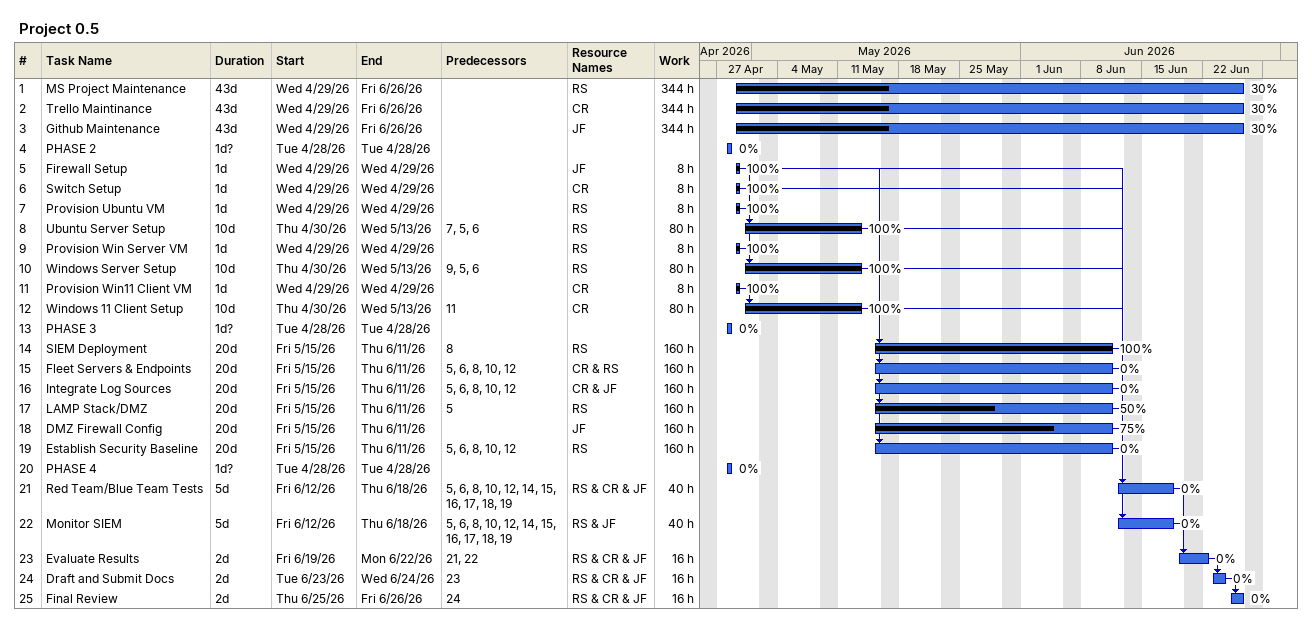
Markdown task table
Project 0.5

| ID | Task | Duration | Start | Finish | Predecessors | Resources | % complete | Work (h) |
|---|---|---|---|---|---|---|---|---|
| 1 | MS Project Maintenance | 43d | 2026-04-29 | 2026-06-26 |  | RS | 30 | 344 |
| 2 | Trello Maintinance | 43d | 2026-04-29 | 2026-06-26 |  | CR | 30 | 344 |
| 3 | Github Maintenance | 43d | 2026-04-29 | 2026-06-26 |  | JF | 30 | 344 |
| 4 | PHASE 2 | 1d? | 2026-04-28 | 2026-04-28 |  |  | 0 |  |
| 5 | Firewall Setup | 1d | 2026-04-29 | 2026-04-29 |  | JF | 100 | 8 |
| 6 | Switch Setup | 1d | 2026-04-29 | 2026-04-29 |  | CR | 100 | 8 |
| 7 | Provision Ubuntu VM | 1d | 2026-04-29 | 2026-04-29 |  | RS | 100 | 8 |
| 8 | Ubuntu Server Setup | 10d | 2026-04-30 | 2026-05-13 | 7, 5, 6 | RS | 100 | 80 |
| 9 | Provision Win Server VM | 1d | 2026-04-29 | 2026-04-29 |  | RS | 100 | 8 |
| 10 | Windows Server Setup | 10d | 2026-04-30 | 2026-05-13 | 9, 5, 6 | RS | 100 | 80 |
| 11 | Provision Win11 Client VM | 1d | 2026-04-29 | 2026-04-29 |  | CR | 100 | 8 |
| 12 | Windows 11 Client Setup | 10d | 2026-04-30 | 2026-05-13 | 11 | CR | 100 | 80 |
| 13 | PHASE 3 | 1d? | 2026-04-28 | 2026-04-28 |  |  | 0 |  |
| 14 | SIEM Deployment | 20d | 2026-05-15 | 2026-06-11 | 8 | RS | 100 | 160 |
| 15 | Fleet Servers & Endpoints | 20d | 2026-05-15 | 2026-06-11 | 5, 6, 8, 10, 12 | CR & RS | 0 | 160 |
| 16 | Integrate Log Sources | 20d | 2026-05-15 | 2026-06-11 | 5, 6, 8, 10, 12 | CR & JF | 0 | 160 |
| 17 | LAMP Stack/DMZ | 20d | 2026-05-15 | 2026-06-11 | 5 | RS | 50 | 160 |
| 18 | DMZ Firewall Config | 20d | 2026-05-15 | 2026-06-11 |  | JF | 75 | 160 |
| 19 | Establish Security Baseline | 20d | 2026-05-15 | 2026-06-11 | 5, 6, 8, 10, 12 | RS | 0 | 160 |
| 20 | PHASE 4 | 1d? | 2026-04-28 | 2026-04-28 |  |  | 0 |  |
| 21 | Red Team/Blue Team Tests | 5d | 2026-06-12 | 2026-06-18 | 5, 6, 8, 10, 12, 14, 15, 16, 17, 18, 19 | RS & CR & JF | 0 | 40 |
| 22 | Monitor SIEM | 5d | 2026-06-12 | 2026-06-18 | 5, 6, 8, 10, 12, 14, 15, 16, 17, 18, 19 | RS & JF | 0 | 40 |
| 23 | Evaluate Results | 2d | 2026-06-19 | 2026-06-22 | 21, 22 | RS & CR & JF | 0 | 16 |
| 24 | Draft and Submit Docs | 2d | 2026-06-23 | 2026-06-24 | 23 | RS & CR & JF | 0 | 16 |
| 25 | Final Review | 2d | 2026-06-25 | 2026-06-26 | 24 | RS & CR & JF | 0 | 16 |
